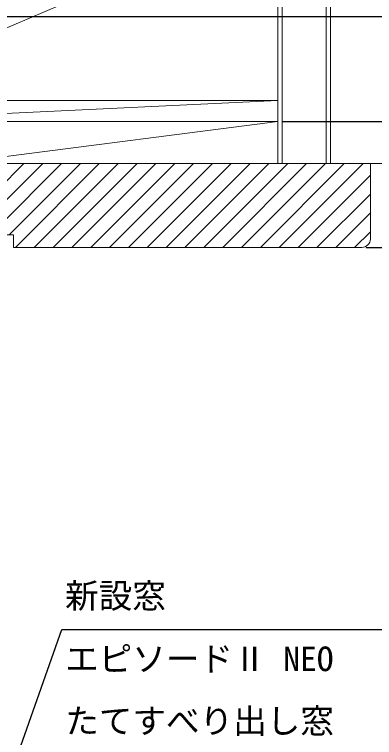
# Model space of a CAD drawing. Units: millimetres, scale not verified. Extents: x -525 to 525, y -783 to 779.
# Drawn here: x -261.8 to -176, y 309.7 to 481.9 of the extents above; entities that cross this region are included whole.
import ezdxf
from ezdxf.enums import TextEntityAlignment as Align

# ---------------------------------------------------------------- set-up
doc = ezdxf.new("R2010")
doc.units = ezdxf.units.MM
doc.header["$LTSCALE"] = 4
doc.layers.add('0-7_YKK_D', color=6, linetype='Continuous')
doc.layers.add('0-9_YSS_K', color=3, linetype='Continuous', lineweight=18)
doc.styles.add('ＭＳ ゴシック', font='')
doc.styles.get('ＭＳ ゴシック').set_extended_font_data('MS Gothic')

msp = doc.modelspace()

# ---------------------------------------------------------------- linework, layer by layer
at = {"layer": '0-7_YKK_D'}
for p, q in [((-303, 481.428), (-133, 481.428)), ((-198, 456.428), (-133, 456.428)), ((-198, 456.428), (-153, 456.428)), ((-198, 456.428), (-133, 456.428)), ((-178, 426.428), (-153, 426.428))]:
    msp.add_line(p, q, dxfattribs=at)
msp.add_lwpolyline([(-295.934, 206.822), (-295.085, 209.226), (-250.508, 335.433), (-164.5, 335.433)], dxfattribs=at)
at = {"layer": '0-9_YSS_K'}
for p, q in [((-199, 446.428), (-199, 606.2)), ((-198, 446.428), (-198, 606.2)), ((-187.5, 446.428), (-187.5, 606.2)), ((-186.5, 446.428), (-186.5, 606.2)), ((-199, 506.428), (-304, 461.428)), ((-199, 461.428), (-304, 456.428)), ((-199, 456.428), (-277, 446.428)), ((-275.265, 430.693), (-259.53, 446.428)), ((-272.04, 429.428), (-255.04, 446.428)), ((-267.55, 429.428), (-250.55, 446.428)), ((-263.06, 429.428), (-246.06, 446.428)), ((-261.57, 426.428), (-241.57, 446.428)), ((-257.08, 426.428), (-237.08, 446.428)), ((-252.59, 426.428), (-232.59, 446.428)), ((-248.1, 426.428), (-228.1, 446.428)), ((-243.609, 426.428), (-223.609, 446.428)), ((-239.119, 426.428), (-219.119, 446.428)), ((-234.629, 426.428), (-214.629, 446.428)), ((-230.139, 426.428), (-210.139, 446.428)), ((-225.649, 426.428), (-205.649, 446.428)), ((-221.159, 426.428), (-201.159, 446.428)), ((-216.669, 426.428), (-196.669, 446.428)), ((-212.178, 426.428), (-192.178, 446.428)), ((-207.688, 426.428), (-187.688, 446.428)), ((-203.198, 426.428), (-183.198, 446.428)), ((-199, 446.428), (-186.5, 446.428)), ((-198.708, 426.428), (-178.708, 446.428)), ((-177, 446.428), (-174, 446.428)), ((-194.218, 426.428), (-177, 443.646)), ((-189.728, 426.428), (-177, 439.156)), ((-185.238, 426.428), (-177, 434.665)), ((-180.748, 426.428), (-177, 430.175))]:
    msp.add_line(p, q, dxfattribs=at)
for points in [[(-304, 461.428), (-199, 461.428), (-199, 506.428), (-304, 506.428)], [(-304, 456.428), (-199, 456.428), (-199, 461.428), (-304, 461.428)], [(-277, 446.428), (-199, 446.428), (-199, 456.428), (-277, 456.428)]]:
    msp.add_lwpolyline(points, close=True, dxfattribs=at)
for points in [[(-276, 446.428), (-177, 446.428), (-177, 428.428)], [(-179, 426.428), (-262, 426.428), (-262, 429.428), (-274, 429.428), (-276, 431.428), (-276, 446.428)]]:
    msp.add_lwpolyline(points, dxfattribs=at)
msp.add_arc((-179, 428.428), 2, 270.00001, 359.99999, dxfattribs=at)

# ---------------------------------------------------------------- texts
at = {"layer": '0-7_YKK_D', "style": 'ＭＳ ゴシック'}
for s, p in [('新設窓', (-249.72, 338.741)), ('エピソードⅡ NEO', (-249.72, 323.726)), ('たてすべり出し窓', (-249.675, 308.938))]:
    msp.add_text(s, height=5.865, dxfattribs=at).set_placement(p, align=Align.BOTTOM_LEFT)

doc.saveas('drawing.dxf')
